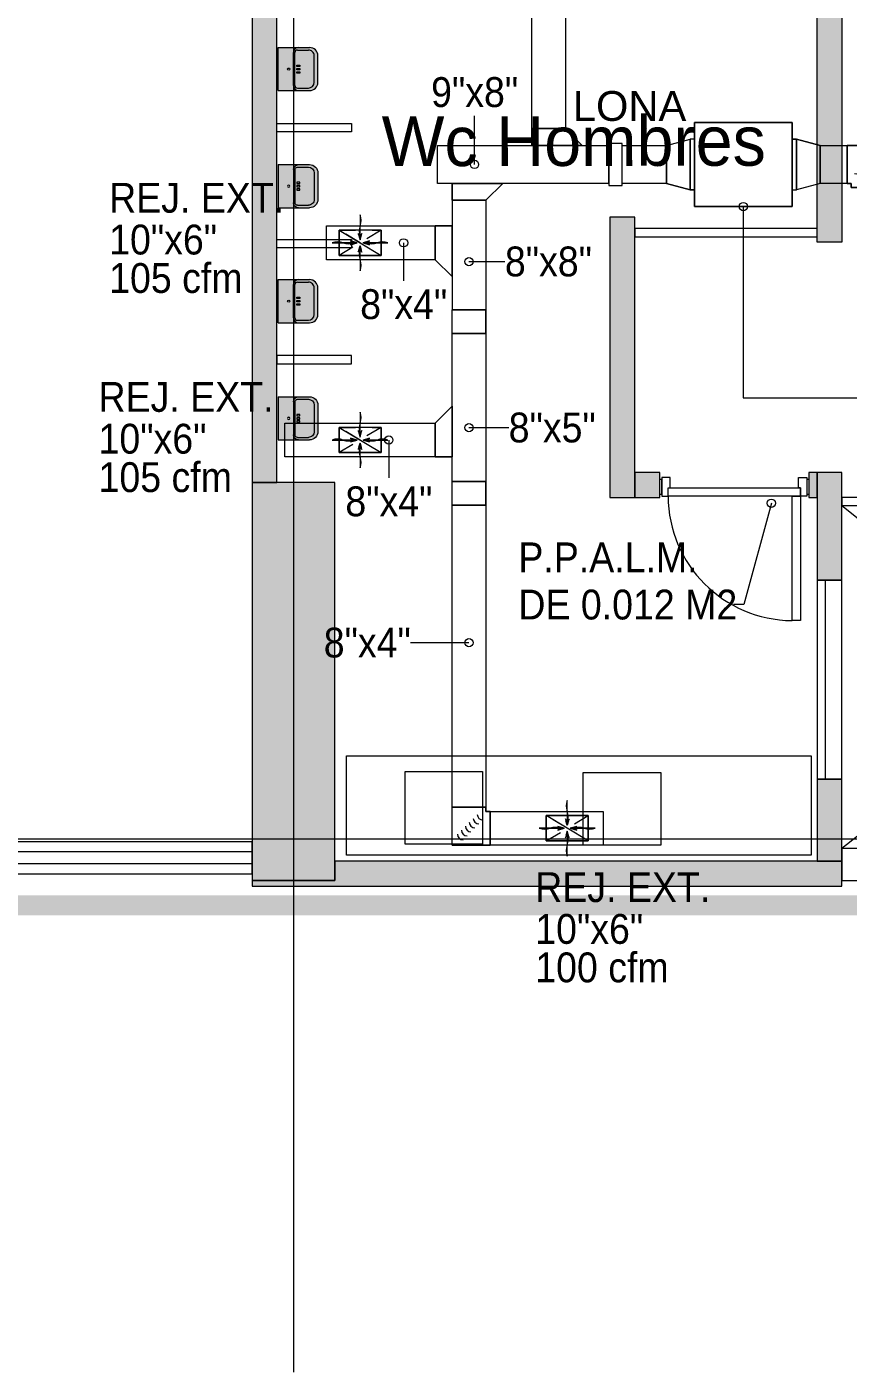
# Model space of a CAD drawing. Header units: metres. Extents: x 31.9 to 125.9, y -29 to 44.
# Drawn here: x 96.89 to 101.84, y -23.16 to -15.05 of the extents above; entities that cross this region are included whole.
import ezdxf
from ezdxf.enums import TextEntityAlignment as Align

# ---------------------------------------------------------------- set-up
doc = ezdxf.new("R2010")
doc.units = ezdxf.units.M
doc.linetypes.add('Hidden 1_5', pattern=[0.0022, 0.0015, -0.0007])
for name, color, linetype, lineweight in [('A-DETL-GENF', 7, 'Continuous', 9), ('A-GENM', 7, 'Continuous', 18), ('ARQ', 8, 'Continuous', 0), ('G-ANNO-TEXT', 7, 'Continuous', 9), ('M-EQPM', 7, 'Continuous', 18), ('M-EQPM-IDEN', 7, 'Continuous', 9), ('M-HVAC-CDFF-IDEN', 7, 'Continuous', 9), ('M-HVAC-DUCT', 7, 'Continuous', 18), ('M-HVAC-DUCT-ANNO', 7, 'Hidden 1_5', 18), ('M-HVAC-DUCT-IDEN', 7, 'Continuous', 9)]:
    doc.layers.add(name, color=color, linetype=linetype, lineweight=lineweight)
doc.layers.add('M-HVAC-CDFF', color=8, linetype='Continuous', lineweight=18, true_color=0x414141)
doc.styles.add('ROMAN', font='ROMANS', dxfattribs={"width": 1.2})
doc.styles.add('SansSerif', font='SANSS__.TTF', dxfattribs={"width": 0.9, "height": 0.18})
doc.styles.add('SansSerif_2', font='SANSS__.TTF', dxfattribs={"height": 0.18})

# ---------------------------------------------------------------- blocks, each defined once
blk = doc.blocks.new('Est etapa 3 torre')
at = {"layer": 'ARQ'}
h = blk.add_hatch(color=256, dxfattribs=at)
h.paths.add_polyline_path([(1123.5504, -5959.124), (1123.0504, -5959.124), (1123.0504, -5957.624), (1123.5504, -5957.624)])
h.paths.add_polyline_path([(1116.0504, -5959.124), (1115.5504, -5959.124), (1115.5504, -5957.624), (1116.0504, -5957.624)])
h.paths.add_polyline_path([(1139.548, -5959.124), (1139.048, -5959.124), (1139.048, -5957.624), (1139.548, -5957.624)])
h.paths.add_polyline_path([(1132.0504, -5959.124), (1131.5504, -5959.124), (1131.5504, -5957.624), (1132.0504, -5957.624)])
h.paths.add_polyline_path([(1140.048, -5967.6488), (1140.048, -5968.1488), (1138.548, -5968.1488), (1138.548, -5967.6488)])
h.paths.add_polyline_path([(1124.0504, -5967.6488), (1124.0504, -5968.1488), (1122.5504, -5968.1488), (1122.5504, -5967.6488)])
h.paths.add_polyline_path([(1131.0504, -5967.6488), (1131.0504, -5968.1488), (1132.5504, -5968.1488), (1132.5504, -5967.6488)])
h.paths.add_polyline_path([(1115.0504, -5967.6488), (1115.0504, -5968.1488), (1116.5504, -5968.1488), (1116.5504, -5967.6488)])
h.paths.add_polyline_path([(1140.048, -5975.6488), (1140.048, -5976.1488), (1138.548, -5976.1488), (1138.548, -5975.6488)])
h.paths.add_polyline_path([(1124.0504, -5975.6488), (1124.0504, -5976.1488), (1122.5504, -5976.1488), (1122.5504, -5975.6488)])
h.paths.add_polyline_path([(1131.0504, -5975.6488), (1131.0504, -5976.1488), (1132.5504, -5976.1488), (1132.5504, -5975.6488)])
h.paths.add_polyline_path([(1115.0504, -5975.6488), (1115.0504, -5976.1488), (1116.5504, -5976.1488), (1116.5504, -5975.6488)])
h.paths.add_polyline_path([(1140.048, -5985.7488), (1140.048, -5986.2488), (1138.548, -5986.2488), (1138.548, -5985.7488)])
h.paths.add_polyline_path([(1124.0504, -5985.7488), (1124.0504, -5986.2488), (1122.5504, -5986.2488), (1122.5504, -5985.7488)])
h.paths.add_polyline_path([(1131.0504, -5985.7488), (1131.0504, -5986.2488), (1132.5504, -5986.2488), (1132.5504, -5985.7488)])
h.paths.add_polyline_path([(1115.0504, -5985.7488), (1115.0504, -5986.2488), (1116.5504, -5986.2488), (1116.5504, -5985.7488)])
h.paths.add_polyline_path([(1140.048, -5993.7488), (1140.048, -5994.2488), (1138.548, -5994.2488), (1138.548, -5993.7488)])
h.paths.add_polyline_path([(1124.0504, -5993.7488), (1124.0504, -5994.2488), (1122.5504, -5994.2488), (1122.5504, -5993.7488)])
h.paths.add_polyline_path([(1131.0504, -5993.7488), (1131.0504, -5994.2488), (1132.5504, -5994.2488), (1132.5504, -5993.7488)])
h.paths.add_polyline_path([(1115.0504, -5993.7488), (1115.0504, -5994.2488), (1116.5504, -5994.2488), (1116.5504, -5993.7488)])
h.paths.add_polyline_path([(1132.0504, -6003.4264), (1131.5504, -6003.4264), (1131.5504, -6004.9218), (1132.0504, -6004.9218)])
h.paths.add_polyline_path([(1138.1528, -6003.4238), (1139.6528, -6003.4238), (1139.6528, -6003.9238), (1138.1528, -6003.9238)])
h.paths.add_polyline_path([(1116.0504, -6004.9241), (1116.0504, -6003.4241), (1115.5504, -6003.4241), (1115.5504, -6004.9241)])
h.paths.add_polyline_path([(1123.5504, -6004.9241), (1123.5504, -6003.4241), (1123.0504, -6003.4241), (1123.0504, -6004.9241)])
h.paths.add_polyline_path([(1139.048, -6011.9488), (1139.048, -6009.5488), (1139.548, -6009.5488), (1139.548, -6011.9488)])
h.paths.add_polyline_path([(1131.5504, -6009.5488), (1131.5504, -6011.9488), (1132.0504, -6011.9488), (1132.0504, -6009.5488)])
h.paths.add_polyline_path([(1123.0504, -6009.5488), (1123.0504, -6011.9488), (1123.5504, -6011.9488), (1123.5504, -6009.5488)])
h.paths.add_polyline_path([(1116.0504, -6009.5488), (1116.0504, -6011.9488), (1115.5504, -6011.9488), (1115.5504, -6009.5488)])
for p, q in [((1123.3004, -5955.3542), (1123.3004, -6014.9141)), ((1113.5308, -6011.6988), (1145.3332, -6011.6988))]:
    blk.add_line(p, q, dxfattribs=at)
blk.add_lwpolyline([(1123.0504, -6009.5488), (1123.0504, -6011.9488), (1123.5504, -6011.9488), (1123.5504, -6009.5488)], close=True, dxfattribs=at)
blk = doc.blocks.new('P8P1P161')
at = {"layer": 'ARQ'}
h = blk.add_hatch(color=256, dxfattribs=at)
h.dxf.hatch_style = 1
h.paths.add_polyline_path([(-0.13, 0), (0.13, 0), (0.13, -0.08), (-0.13, -0.08)])
h.paths.add_polyline_path([(-0.0063, -0.0641, 1), (0.0063, -0.0641, 1)], flags=16)
h.paths.add_polyline_path([(-0.13, -0.08), (0.13, -0.08), (0.13, -0.1233, 0.414214), (0.1, -0.0933), (-0.1, -0.0933, 0.414214), (-0.13, -0.1233)])
h.paths.add_polyline_path([(-0.1, -0.0933), (0.1, -0.0933, -0.414214), (0.13, -0.1233), (0.13, -0.19, -0.414214), (0.08, -0.24), (-0.08, -0.24, -0.414214), (-0.13, -0.19), (-0.13, -0.1233, -0.414214)])
h.paths.add_polyline_path([(-0.1, -0.1014, 0.414214), (-0.1149, -0.1163), (-0.1149, -0.1829, 0.414214), (-0.08, -0.2178), (0.08, -0.2178, 0.414214), (0.1149, -0.1829), (0.1149, -0.1163, 0.414214), (0.1, -0.1014)], flags=16)
h.paths.add_polyline_path([(-0.024, -0.1136), (-0.024, -0.1304), (-0.016, -0.1304), (-0.016, -0.1136)], flags=0)
h.paths.add_polyline_path([(-0.004, -0.1136), (-0.004, -0.1304), (0.004, -0.1304), (0.004, -0.1136)], flags=0)
h.paths.add_polyline_path([(0.016, -0.1136), (0.016, -0.1304), (0.024, -0.1304), (0.024, -0.1136)], flags=0)
h.paths.add_polyline_path([(-0.1149, -0.1163, -0.414214), (-0.1, -0.1014), (0.1, -0.1014, -0.414214), (0.1149, -0.1163), (0.1149, -0.1829, -0.414214), (0.08, -0.2178), (-0.08, -0.2178, -0.414214), (-0.1149, -0.1829)], flags=0)
h = blk.add_hatch(color=256, dxfattribs=at)
h.dxf.hatch_style = 1
h.paths.add_polyline_path([(-0.1149, -0.1163), (-0.1149, -0.1829, 0.414214), (-0.08, -0.2178), (0.08, -0.2178, 0.414214), (0.1149, -0.1829), (0.1149, -0.1163, 0.414214), (0.1, -0.1014), (-0.1, -0.1014, 0.414214)])
h.paths.add_polyline_path([(0.024, -0.1304), (0.016, -0.1304), (0.016, -0.1136), (0.024, -0.1136)], flags=16)
h.paths.add_polyline_path([(0.004, -0.1304), (-0.004, -0.1304), (-0.004, -0.1136), (0.004, -0.1136)], flags=16)
h.paths.add_polyline_path([(-0.016, -0.1304), (-0.024, -0.1304), (-0.024, -0.1136), (-0.016, -0.1136)], flags=16)
for p, q in [((-0.13, 0), (0.13, 0)), ((-0.13, 0), (-0.13, -0.1233)), ((0.13, 0), (0.13, -0.1233)), ((-0.13, -0.1233), (-0.13, -0.19)), ((-0.1149, -0.1163), (-0.1149, -0.1829)), ((-0.1, -0.0933), (0.1, -0.0933)), ((-0.1, -0.1014), (0.1, -0.1014)), ((-0.024, -0.1304), (-0.024, -0.1136)), ((-0.024, -0.1136), (-0.016, -0.1136)), ((-0.016, -0.1304), (-0.024, -0.1304)), ((-0.016, -0.1136), (-0.016, -0.1304)), ((-0.004, -0.1136), (0.004, -0.1136)), ((-0.004, -0.1304), (-0.004, -0.1136)), ((0.004, -0.1304), (-0.004, -0.1304)), ((0.004, -0.1136), (0.004, -0.1304)), ((0.016, -0.1304), (0.016, -0.1136)), ((0.016, -0.1136), (0.024, -0.1136)), ((0.024, -0.1304), (0.016, -0.1304)), ((0.024, -0.1136), (0.024, -0.1304)), ((0.1149, -0.1163), (0.1149, -0.1829)), ((0.13, -0.1233), (0.13, -0.19)), ((-0.08, -0.2178), (0.08, -0.2178)), ((-0.08, -0.24), (0.08, -0.24))]:
    blk.add_line(p, q, dxfattribs=at)
blk.add_circle((0, -0.0641), 0.00632, dxfattribs=at)
for centre, radius, start, end in [((-0.1, -0.1233), 0.03, 90, 180), ((-0.1, -0.1163), 0.0149, 90, 180), ((0.1, -0.1233), 0.03, 0, 90), ((0.1, -0.1163), 0.0149, 0, 90), ((-0.08, -0.19), 0.05, 180, 270), ((-0.08, -0.1829), 0.0349, 180, 270), ((0.08, -0.1829), 0.0349, 270, 0), ((0.08, -0.19), 0.05, 270, 0)]:
    blk.add_arc(centre, radius, start, end, dxfattribs=at)
at = {"layer": 'ARQ', "style": 'ROMAN', "width": 1.2}
for tag, flags, p in [('CODIN', 3, (0.0177, -0.6472)), ('CODIN0', 1, (-0.032, -0.9754))]:
    blk.add_attdef(tag, text='', height=0.21, dxfattribs=dict(at, flags=flags)).set_placement(p, align=Align.MIDDLE)
blk = doc.blocks.new('P6-7-8')
at = {"layer": 'ARQ', "ltscale": 0.03}
h = blk.add_hatch(color=256, dxfattribs=at)
h.dxf.hatch_style = 1
h.paths.add_polyline_path([(129.3866, -2853.8558), (129.3866, -2854.0058), (129.7348, -2854.0058), (129.7348, -2853.8558)])
h.paths.add_polyline_path([(129.7348, -2853.8558), (129.8848, -2853.8558), (129.8848, -2855.2067), (129.7348, -2855.2067)])
h.paths.add_polyline_path([(132.4463, -2855.3568), (132.4463, -2855.2067), (129.3866, -2855.2064), (129.3866, -2855.3564)])
h.paths.add_polyline_path([(129.0366, -2859.9805), (129.0366, -2855.3558), (128.8866, -2855.3558), (128.8866, -2859.6151), (128.8866, -2859.9805)])
h.paths.add_polyline_path([(132.4462, -2858.5312), (132.2962, -2858.5312), (132.2962, -2855.3568), (132.4462, -2855.3568)])
h.paths.add_polyline_path([(131.046, -2858.3812), (131.0462, -2860.0708), (131.3462, -2860.0708), (131.3462, -2859.9205), (131.1971, -2859.9207), (131.196, -2858.3812)])
h.paths.add_polyline_path([(132.4462, -2859.9205), (132.2962, -2859.9205), (132.2962, -2860.5702), (132.4462, -2860.5702)])
h.paths.add_polyline_path([(132.2463, -2860.0708), (132.2962, -2860.0706), (132.2962, -2859.9205), (132.2463, -2859.9207)])
h.paths.add_polyline_path([(128.8866, -2862.4152), (132.4463, -2862.4152), (132.4463, -2862.2651), (129.3866, -2862.2651), (129.3866, -2862.3806), (128.8866, -2862.3806)])
h.paths.add_polyline_path([(132.2962, -2861.7703), (132.2962, -2862.2651), (132.4463, -2862.2651), (132.4463, -2861.7703)])
h.paths.add_polyline_path([(135.762, -2859.9205), (135.762, -2860.0705), (135.1955, -2860.0705), (135.1955, -2862.4352), (135.0455, -2862.4352), (135.0455, -2859.9205)])
h.paths.add_polyline_path([(138.3144, -2859.9205), (138.3144, -2860.0705), (137.8866, -2860.0705), (137.8866, -2859.9806), (137.3866, -2859.9806), (137.3866, -2860.0705), (136.962, -2860.0705), (136.962, -2859.9205)])
h.paths.add_polyline_path([(135.1955, -2862.4352), (142.2381, -2862.4352), (142.2381, -2862.2825), (135.1955, -2862.2825)])
h.paths.add_polyline_path([(140.5135, -2859.9206), (140.5135, -2860.0706), (139.5144, -2860.0706), (139.5144, -2859.9206)])
h.paths.add_polyline_path([(139.9389, -2862.2825), (140.089, -2862.2825), (140.089, -2860.0706), (139.939, -2860.0706), (139.939, -2860.0686), (139.9389, -2862.2825), (139.9389, -2862.2825)])
h.paths.add_polyline_path([(141.7135, -2859.9206), (141.7135, -2860.0706), (142.2381, -2860.0706), (142.2381, -2862.4352), (142.3882, -2862.4352), (142.3882, -2859.9206)])
h.paths.add_polyline_path([(145.3842, -2862.2806), (149.1854, -2862.2806), (149.1854, -2862.4306), (145.3842, -2862.4306)])
h.paths.add_polyline_path([(144.8341, -2862.4306), (144.8341, -2859.9806), (144.8842, -2859.9806), (144.8842, -2862.3806), (145.3842, -2862.3806), (145.3842, -2862.4306)])
h.paths.add_polyline_path([(148.6195, -2860.7769), (148.6195, -2862.2806), (148.4694, -2862.2806), (148.4694, -2860.7769)])
h.paths.add_polyline_path([(148.6195, -2860.7769), (149.0353, -2860.7769), (149.0353, -2860.9269), (148.6195, -2860.927)])
h.paths.add_polyline_path([(149.1854, -2860.7769), (149.1854, -2862.2806), (149.0354, -2862.2806), (149.0353, -2860.7769)])
h.paths.add_polyline_path([(146.0333, -2858.4611), (149.0353, -2858.461), (149.0353, -2858.6111), (146.0333, -2858.6112)])
h.paths.add_polyline_path([(146.4926, -2857.5198), (146.4926, -2858.461), (146.6427, -2858.461), (146.6427, -2857.5198)])
h.paths.add_polyline_path([(144.8327, -2856.359), (144.8341, -2859.9806), (144.9842, -2859.9806), (144.9828, -2856.359)])
h.paths.add_polyline_path([(145.127, -2858.4611), (144.9836, -2858.4611), (144.9836, -2858.6112), (145.127, -2858.6112)])
h.paths.add_polyline_path([(146.4926, -2856.369), (149.0353, -2856.369), (149.0353, -2856.519), (146.4926, -2856.519)])
h.paths.add_polyline_path([(149.1854, -2856.369), (149.1854, -2857.5723), (149.0354, -2857.5723), (149.0353, -2856.369)])
h.paths.add_polyline_path([(146.4926, -2852.6021), (146.4926, -2854.1615), (146.6427, -2854.1615), (146.6426, -2852.6021)])
h.paths.add_polyline_path([(148.5879, -2852.6043), (146.4926, -2852.6004), (146.4926, -2852.4504), (148.5887, -2852.4545)])
h.paths.add_polyline_path([(148.8053, -2851.006), (140.3375, -2851.0061), (140.3375, -2851.1561), (148.8053, -2851.156)])
h.paths.add_polyline_path([(140.3375, -2853.8568), (140.3379, -2851.1561), (140.4879, -2851.1561), (140.4875, -2853.8567)])
at = {"layer": 'ARQ'}
for p, q in [((132.4463, -2860.1206), (135.0455, -2862.1877)), ((135.0455, -2860.1206), (132.4463, -2862.1877))]:
    blk.add_line(p, q, dxfattribs=at)
at = {"layer": 'ARQ', "ltscale": 5, "const_width": 0.1199}
blk.add_lwpolyline([(117.593, -2808.0556), (149.1854, -2808.0556), (149.1854, -2862.5306), (117.593, -2862.5306)], close=True, dxfattribs=at)
at = {"layer": 'ARQ'}
for points in [[(129.0366, -2859.9805), (129.0366, -2855.3558), (128.8866, -2855.3558), (128.8866, -2859.6151), (128.8866, -2859.6151), (128.8866, -2859.6151), (128.8866, -2859.9805), (128.8866, -2859.9805)], [(132.4462, -2858.5312), (132.2962, -2858.5312), (132.2962, -2855.3568), (132.4462, -2855.3568)], [(129.4865, -2857.8159), (129.4865, -2857.8659), (129.0365, -2857.8659), (129.0365, -2857.8159)], [(131.046, -2858.3812), (131.0462, -2860.0708), (131.1962, -2860.0708), (131.196, -2858.3812)], [(132.2962, -2858.4994), (132.2962, -2858.4494), (131.196, -2858.4494), (131.196, -2858.4994)], [(129.4865, -2858.5159), (129.4865, -2858.5659), (129.0365, -2858.5659), (129.0365, -2858.5159)], [(129.4865, -2859.2659), (129.4865, -2859.2159), (129.0365, -2859.2159), (129.0365, -2859.2659)], [(131.1962, -2860.0708), (131.3462, -2860.0706), (131.3462, -2859.9205), (131.1962, -2859.9207)], [(132.2463, -2860.0708), (132.2962, -2860.0706), (132.2962, -2859.9205), (132.2463, -2859.9207)], [(132.4462, -2859.9205), (132.2962, -2859.9205), (132.2962, -2860.5702), (132.4462, -2860.5702)], [(132.1956, -2860.013), (132.1956, -2860.0637), (131.397, -2860.0637), (131.397, -2860.013)], [(132.1449, -2860.0634), (132.1956, -2860.0634), (132.1956, -2860.8133), (132.1449, -2860.8133)], [(135.0455, -2860.1206), (135.0455, -2860.0706), (132.4463, -2860.0706), (132.4463, -2860.1206)], [(132.4463, -2860.5702), (132.2962, -2860.5702), (132.2962, -2861.7703), (132.4463, -2861.7703)], [(132.3462, -2860.5702), (132.2962, -2860.5702), (132.2962, -2861.7703), (132.3462, -2861.7703)], [(132.2609, -2862.2294), (129.4567, -2862.2294), (129.4567, -2861.6294), (132.2609, -2861.6294)], [(130.2767, -2861.7247), (130.2767, -2862.1625), (129.8096, -2862.1625), (129.8096, -2861.7247)], [(131.3525, -2861.7298), (131.3525, -2862.1677), (130.8854, -2862.1677), (130.8854, -2861.7298)], [(132.2962, -2861.7703), (132.2962, -2862.2651), (132.4463, -2862.2651), (132.4463, -2861.7703)], [(128.8866, -2862.3402), (128.8866, -2862.1473), (121.8863, -2862.1473), (121.8863, -2862.3402)], [(121.8863, -2862.2063), (128.8866, -2862.2063), (128.8866, -2862.2812), (121.8863, -2862.2812)], [(135.0455, -2862.3806), (135.0455, -2862.1877), (132.4463, -2862.1877), (132.4463, -2862.3806)], [(128.8866, -2862.4152), (132.4463, -2862.4152), (132.4463, -2862.2651), (129.3866, -2862.2651), (129.3866, -2862.3806), (128.8866, -2862.3806)]]:
    blk.add_lwpolyline(points, close=True, dxfattribs=at)
for points in [[(131.4097, -2860.013), (131.4097, -2859.9512), (131.359, -2859.9512), (131.359, -2860.0637), (131.397, -2860.0637), (131.397, -2860.013), (131.4097, -2860.013)], [(132.1829, -2860.013), (132.1829, -2859.9512), (132.2336, -2859.9512), (132.2336, -2860.0637), (132.1956, -2860.0637), (132.1956, -2860.013), (132.1829, -2860.013)], [(131.3463, -2860.051), (131.359, -2860.051), (131.359, -2859.9639), (131.3463, -2859.9639)], [(132.2463, -2859.9639), (132.2336, -2859.9639), (132.2336, -2860.051), (132.2463, -2860.051)]]:
    blk.add_lwpolyline(points, dxfattribs=at)
blk.add_arc((132.1507, -2860.0598), 0.7538, 180.29297, 269.55501, dxfattribs=at)
blk.add_blockref('Est etapa 3 torre', (-994.1638, 3149.5683), dxfattribs=at)
at = {"layer": 'ARQ', "extrusion": (0, 0, -1), "xscale": -1, "zscale": -1}
for p, rotation in [((-129.0432, -2857.4877), 269.9999834825436), ((-129.0432, -2857.4877), 269.9999834825435), ((-129.0432, -2858.8877), 269.9999834825435)]:
    blk.add_blockref('P8P1P161', p, dxfattribs=dict(at, rotation=rotation))
at = {"layer": 'ARQ', "extrusion": (0, 0, -1), "zscale": -1}
for p, rotation in [((-129.0432, -2858.1941), 270.0000165174564), ((-129.0432, -2858.1941), 270.0000165174565), ((-129.0432, -2859.5941), 270.0000165174564)]:
    blk.add_blockref('P8P1P161', p, dxfattribs=dict(at, rotation=rotation))
at = {"layer": 'ARQ'}
blk.add_text('Wc Hombres', height=0.3, rotation=0.06686, dxfattribs=at).set_placement((129.6689, -2858.0731))
blk = doc.blocks.new('Cabinet Fan-BCF-1 - BCF-106-1705074-NIVEL 08')
at = {"layer": 'M-EQPM', "color": 1, "true_color": 0xff0000}
for p, q in [((58.5114, -15.6271), (57.9208, -15.6271)), ((57.9208, -15.6271), (57.9208, -16.1351)), ((57.9208, -16.1351), (57.9208, -15.6271)), ((57.9208, -15.6271), (58.5114, -15.6271)), ((58.5114, -16.1351), (58.5114, -15.6271)), ((58.5114, -15.6271), (58.5114, -16.1351)), ((57.8954, -16.0335), (57.8954, -15.7287)), ((57.8954, -15.7287), (57.8954, -16.0335)), ((57.9208, -15.7287), (57.8954, -15.7287)), ((57.9208, -15.7287), (57.8954, -15.7287)), ((57.9208, -16.0335), (57.9208, -15.7287)), ((57.9208, -15.7287), (57.9208, -16.0335)), ((58.5114, -15.7287), (58.5114, -16.0335)), ((58.5114, -16.0335), (58.5114, -15.7287)), ((58.5368, -15.7287), (58.5114, -15.7287)), ((58.5114, -15.7287), (58.5368, -15.7287)), ((58.5368, -15.7287), (58.5368, -16.0335)), ((58.5368, -16.0335), (58.5368, -15.7287)), ((57.8954, -16.0335), (57.9208, -16.0335)), ((57.9208, -16.0335), (57.8954, -16.0335)), ((58.5114, -16.0335), (58.5368, -16.0335)), ((58.5114, -16.0335), (58.5368, -16.0335)), ((57.9208, -16.1351), (58.5114, -16.1351)), ((58.5114, -16.1351), (57.9208, -16.1351))]:
    blk.add_line(p, q, dxfattribs=at)
blk = doc.blocks.new('REJILLA EXTRACCION - 10_x6_-1975830-NIVEL 08')
at = {"layer": 'A-DETL-GENF', "lineweight": 18, "true_color": 0x00ff00}
for points in [[(0, 0.1028), (0.0051, 0.1243), (0.0051, 0.1465), (0, 0.168)], [(0, 0.0375), (0, 0.1028), (-0.0051, 0.0812), (-0.0051, 0.0591)], [(-0.1683, 0), (-0.103, 0), (-0.1246, 0.0051), (-0.1467, 0.0051), (-0.1562, 0.0029)], [(-0.0572, -0.0112), (-0.0183, 0), (-0.0572, 0.0113), (-0.0378, 0)], [(0, 0.018), (0.0113, 0.057), (0, 0.0375), (-0.0112, 0.057)], [(0.0572, -0.0112), (0.0378, 0), (0.0572, 0.0113), (0.0183, 0)], [(0.103, 0), (0.1683, 0), (0.1467, 0.0051), (0.1246, 0.0051)], [(-0.0815, -0.0051), (-0.0593, -0.0051), (-0.0378, 0), (-0.103, 0)], [(-0.0112, -0.057), (0, -0.0375), (0.0113, -0.057), (0, -0.018)], [(0, -0.1028), (0, -0.0375), (-0.0051, -0.0591), (-0.0051, -0.0812)], [(0.0593, -0.0051), (0.0815, -0.0051), (0.103, 0), (0.0378, 0)], [(0, -0.168), (0.0051, -0.1465), (0.0051, -0.1243), (0, -0.1028)]]:
    blk.add_hatch(color=3, dxfattribs=at).paths.add_polyline_path(points)
at = {"layer": 'A-DETL-GENF', "color": 3, "true_color": 0x00ff00}
for p, q in [((0, 0.168), (0, 0.1028)), ((0, 0.0375), (0, 0.1028)), ((-0.0183, 0), (-0.0572, 0.0113)), ((-0.0572, 0.0113), (-0.0378, 0)), ((-0.0378, 0), (-0.0572, -0.0112)), ((-0.0572, -0.0112), (-0.0183, 0)), ((-0.0183, 0), (-0.0443, 0.0075)), ((-0.0443, -0.0075), (-0.0183, 0)), ((0, 0.0375), (-0.0112, 0.057)), ((-0.0112, 0.057), (0, 0.018)), ((-0.0075, 0.044), (0, 0.018)), ((0, 0.018), (0.0113, 0.057)), ((0.0113, 0.057), (0, 0.0375)), ((0, 0.018), (0.0075, 0.044)), ((0.0572, 0.0113), (0.0183, 0)), ((0.0183, 0), (0.0443, 0.0075)), ((0.0443, -0.0075), (0.0183, 0)), ((0.0183, 0), (0.0572, -0.0112)), ((0.0378, 0), (0.0572, 0.0113)), ((0.0572, -0.0112), (0.0378, 0)), ((-0.1683, 0), (-0.103, 0)), ((-0.0378, 0), (-0.103, 0)), ((0, -0.018), (-0.0112, -0.057)), ((-0.0112, -0.057), (0, -0.0375)), ((-0.0075, -0.044), (0, -0.018)), ((0, -0.018), (0.0075, -0.044)), ((0.0113, -0.057), (0, -0.018)), ((0, -0.1028), (0, -0.0375)), ((0, -0.0375), (0.0113, -0.057)), ((0.103, 0), (0.0378, 0)), ((0.103, 0), (0.1683, 0)), ((0, -0.1028), (0, -0.168))]:
    blk.add_line(p, q, dxfattribs=at)
for centre, start, end in [((-0.0903, 0.1354), 340.13049, 19.86951), ((0.0903, 0.0701), 160.13049, 199.86951), ((-0.1356, -0.0903), 70.13049, 109.86951), ((0.1356, -0.0903), 70.13049, 109.86951), ((-0.0704, 0.0903), 250.13049, 289.86951), ((0.0903, -0.0701), 160.13049, 199.86951), ((0.0704, 0.0903), 250.13049, 289.86951), ((-0.0903, -0.1354), 340.13049, 19.86951)]:
    blk.add_arc(centre, 0.096, start, end, dxfattribs=at)
at = {"layer": 'M-HVAC-CDFF', "color": 3, "true_color": 0x00ff00}
for p, q in [((0.127, 0.0762), (-0.127, 0.0762)), ((-0.127, 0.0762), (-0.127, -0.0762)), ((-0.127, 0.0762), (0.127, -0.0762)), ((0.127, -0.0762), (0.127, 0.0762)), ((-0.127, -0.0762), (0.127, -0.0762))]:
    blk.add_line(p, q, dxfattribs=at)
blk = doc.blocks.new('M_Rectangular Transition - Angle - 30 LAMINA-1975978-NIVEL 08')
at = {"layer": 'M-HVAC-DUCT', "color": 3, "true_color": 0x00ff00}
for p, q in [((57.7532, -15.7668), (57.8954, -15.7287)), ((57.7532, -15.7668), (57.8954, -15.7287)), ((57.8954, -16.0335), (57.8954, -15.7287)), ((57.8954, -15.7287), (57.8954, -16.0335)), ((57.7532, -15.7668), (57.7532, -15.9954)), ((57.7532, -15.9954), (57.7532, -15.7668)), ((57.7532, -15.9954), (57.8954, -16.0335)), ((57.8954, -16.0335), (57.7532, -15.9954))]:
    blk.add_line(p, q, dxfattribs=at)
blk = doc.blocks.new('Rectangular Tap - ZAPATA - ZAPATA FIBRA DE VIDRIO-1976395-NIVEL 08')
at = {"layer": 'M-HVAC-DUCT', "color": 3, "true_color": 0x00ff00}
for p, q in [((56.3574, -17.4413), (56.459, -17.3397)), ((56.3574, -17.4413), (56.459, -17.3397)), ((56.459, -17.3397), (56.459, -17.6445)), ((56.459, -17.6445), (56.459, -17.3397)), ((56.3574, -17.4413), (56.3574, -17.6445)), ((56.3574, -17.6445), (56.3574, -17.4413)), ((56.459, -17.6445), (56.3574, -17.6445)), ((56.3574, -17.6445), (56.459, -17.6445))]:
    blk.add_line(p, q, dxfattribs=at)
blk = doc.blocks.new('Rectangular Tap - ZAPATA - ZAPATA FIBRA DE VIDRIO-1976697-NIVEL 08')
at = {"layer": 'M-HVAC-DUCT', "color": 3, "true_color": 0x00ff00}
for p, q in [((56.939, -15.6652), (57.1422, -15.6652)), ((56.939, -15.6652), (56.939, -15.7668)), ((56.939, -15.7668), (56.939, -15.6652)), ((57.1422, -15.6652), (56.939, -15.6652)), ((57.2438, -15.7668), (57.1422, -15.6652)), ((57.2438, -15.7668), (57.1422, -15.6652)), ((56.939, -15.7668), (57.2438, -15.7668)), ((57.2438, -15.7668), (56.939, -15.7668))]:
    blk.add_line(p, q, dxfattribs=at)
blk = doc.blocks.new('M_Rectangular Takeoff - LAMINA-1976854-NIVEL 08')
at = {"layer": 'M-HVAC-DUCT', "color": 3, "true_color": 0x00ff00}
for p, q in [((56.0303, -17.4667), (55.7763, -17.4667)), ((55.7763, -17.4667), (55.7763, -17.6191)), ((55.7763, -17.4667), (55.7763, -17.6191)), ((56.0303, -17.4667), (55.7763, -17.4667)), ((55.7763, -17.4667), (55.7763, -17.6191)), ((56.0303, -17.4667), (55.7763, -17.4667)), ((56.0303, -17.6191), (56.0303, -17.4667)), ((56.0303, -17.6191), (56.0303, -17.4667)), ((56.0303, -17.6191), (56.0303, -17.4667)), ((55.7763, -17.6191), (56.0303, -17.6191)), ((55.7763, -17.6191), (56.0303, -17.6191)), ((55.7763, -17.6191), (56.0303, -17.6191))]:
    blk.add_line(p, q, dxfattribs=at)
blk = doc.blocks.new('M_Rectangular Takeoff - LAMINA-1980375-NIVEL 08')
at = {"layer": 'M-HVAC-DUCT', "color": 3, "true_color": 0x00ff00}
for p, q in [((56.0303, -16.2776), (55.7763, -16.2776)), ((55.7763, -16.2776), (55.7763, -16.43)), ((55.7763, -16.2776), (55.7763, -16.43)), ((56.0303, -16.2776), (55.7763, -16.2776)), ((55.7763, -16.2776), (55.7763, -16.43)), ((56.0303, -16.2776), (55.7763, -16.2776)), ((56.0303, -16.43), (56.0303, -16.2776)), ((56.0303, -16.43), (56.0303, -16.2776)), ((56.0303, -16.43), (56.0303, -16.2776)), ((55.7763, -16.43), (56.0303, -16.43)), ((55.7763, -16.43), (56.0303, -16.43)), ((55.7763, -16.43), (56.0303, -16.43))]:
    blk.add_line(p, q, dxfattribs=at)
blk = doc.blocks.new('Rectangular Elbow - Mitered - Single Thickness Vanes - LAMINA-V195-NIVEL 08')
at = {"layer": 'A-GENM', "color": 3, "true_color": 0x00ff00}
for centre in [(59.0223, -15.8407), (59.0223, -15.8407), (58.9415, -15.9215), (58.9415, -15.9215), (58.9684, -15.8946), (58.9684, -15.8946), (58.9953, -15.8676), (58.9953, -15.8676), (58.8876, -15.9754), (58.8876, -15.9754), (58.9145, -15.9485), (58.9145, -15.9485)]:
    blk.add_arc(centre, 0.0381, 360, 90, dxfattribs=at)
at = {"layer": 'M-HVAC-DUCT', "color": 3, "true_color": 0x00ff00}
for p, q in [((59.0962, -15.7668), (58.8422, -15.7668)), ((58.8422, -15.7668), (58.8422, -15.9954)), ((58.8422, -15.9954), (58.8422, -15.7668)), ((58.8422, -15.7668), (59.0962, -15.7668)), ((59.0962, -15.7668), (59.0962, -16.0208)), ((59.0962, -15.7668), (59.0962, -16.0208)), ((58.8676, -15.9954), (58.8422, -15.9954)), ((58.8422, -15.9954), (58.8676, -15.9954)), ((58.8676, -16.0208), (58.8676, -15.9954)), ((58.8676, -15.9954), (58.8676, -16.0208)), ((58.8676, -16.0208), (59.0962, -16.0208)), ((59.0962, -16.0208), (58.8676, -16.0208))]:
    blk.add_line(p, q, dxfattribs=at)
blk = doc.blocks.new('M_Rectangular Transition - Angle - 30 LAMINA-V196-NIVEL 08')
at = {"layer": 'M-HVAC-DUCT', "color": 3, "true_color": 0x00ff00}
for p, q in [((58.679, -15.7668), (58.5368, -15.7287)), ((58.5368, -15.7287), (58.679, -15.7668)), ((58.5368, -15.7287), (58.5368, -16.0335)), ((58.5368, -16.0335), (58.5368, -15.7287)), ((58.679, -15.9954), (58.679, -15.7668)), ((58.679, -15.7668), (58.679, -15.9954)), ((58.679, -15.9954), (58.5368, -16.0335)), ((58.679, -15.9954), (58.5368, -16.0335))]:
    blk.add_line(p, q, dxfattribs=at)
blk = doc.blocks.new('Rectangular Tap - ZAPATA - ZAPATA FIBRA DE VIDRIO-2714224-NIVEL 08')
at = {"layer": 'M-HVAC-DUCT', "color": 3, "true_color": 0x00ff00}
for p, q in [((56.3574, -16.2522), (56.3574, -16.4554)), ((56.3574, -16.2522), (56.459, -16.2522)), ((56.459, -16.2522), (56.3574, -16.2522)), ((56.3574, -16.4554), (56.3574, -16.2522)), ((56.459, -16.2522), (56.459, -16.557)), ((56.459, -16.557), (56.459, -16.2522)), ((56.459, -16.557), (56.3574, -16.4554)), ((56.459, -16.557), (56.3574, -16.4554))]:
    blk.add_line(p, q, dxfattribs=at)
blk = doc.blocks.new('Rectangular Tap - ZAPATA - ZAPATA FIBRA DE VIDRIO-2714261-NIVEL 08')
at = {"layer": 'M-HVAC-DUCT', "color": 3, "true_color": 0x00ff00}
for p, q in [((56.459, -15.9954), (56.7638, -15.9954)), ((56.459, -16.097), (56.459, -15.9954)), ((56.7638, -15.9954), (56.459, -15.9954)), ((56.459, -15.9954), (56.459, -16.097)), ((56.7638, -15.9954), (56.6622, -16.097)), ((56.7638, -15.9954), (56.6622, -16.097)), ((56.459, -16.097), (56.6622, -16.097)), ((56.6622, -16.097), (56.459, -16.097))]:
    blk.add_line(p, q, dxfattribs=at)
blk = doc.blocks.new('M_Rectangular Transition - Angle - 30 LAMINA-2714249-NIVEL 08')
at = {"layer": 'M-HVAC-DUCT', "color": 3, "true_color": 0x00ff00}
for p, q in [((0, 0.1016), (0, -0.1016)), ((0, 0.1016), (0.1422, 0.1016)), ((0, 0.1016), (0.1422, 0.1016)), ((0, -0.1016), (0, 0.1016)), ((0.1422, -0.1016), (0.1422, 0.1016)), ((0.1422, 0.1016), (0.1422, -0.1016)), ((0, -0.1016), (0.1422, -0.1016)), ((0.1422, -0.1016), (0, -0.1016))]:
    blk.add_line(p, q, dxfattribs=at)
blk = doc.blocks.new('Lona - Standard-2720916-NIVEL 08')
at = {"layer": 'M-HVAC-DUCT', "color": 30, "true_color": 0xff8000}
for p, q in [((57.4844, -15.7541), (57.4044, -15.7541)), ((57.4044, -15.7541), (57.4044, -16.0081)), ((57.4844, -16.0081), (57.4844, -15.7541)), ((57.4044, -16.0081), (57.4844, -16.0081))]:
    blk.add_line(p, q, dxfattribs=at)
blk = doc.blocks.new('REJILLA EXTRACCION - 10_x6_-V201-NIVEL 08')
at = {"layer": 'A-DETL-GENF', "lineweight": 18, "true_color": 0x00ff00}
for points in [[(0, 0.168), (0, 0.1028), (0.0051, 0.1243), (0.0051, 0.1465)], [(0, 0.1028), (-0.0051, 0.0812), (-0.0051, 0.0591), (0, 0.0375)], [(-0.1246, 0.0051), (-0.1467, 0.0051), (-0.1683, 0), (-0.103, 0)], [(-0.0378, 0), (-0.103, 0), (-0.0815, -0.0051), (-0.0593, -0.0051)], [(-0.0572, 0.0113), (-0.0378, 0), (-0.0572, -0.0112), (-0.0183, 0)], [(0.0113, 0.057), (0, 0.0375), (-0.0112, 0.057), (0, 0.018)], [(0.0572, 0.0113), (0.0183, 0), (0.0572, -0.0112), (0.0378, 0)], [(0.103, 0), (0.0378, 0), (0.0593, -0.0051), (0.0815, -0.0051)], [(0.1467, 0.0051), (0.1246, 0.0051), (0.103, 0), (0.1683, 0)], [(0, -0.018), (-0.0112, -0.057), (0, -0.0375), (0.0113, -0.057)], [(0, -0.0375), (-0.0051, -0.0591), (-0.0051, -0.0812), (0, -0.1028)], [(0, -0.1028), (0, -0.168), (0.0051, -0.1465), (0.0051, -0.1243)]]:
    blk.add_hatch(color=3, dxfattribs=at).paths.add_polyline_path(points)
at = {"layer": 'A-DETL-GENF', "color": 3, "true_color": 0x00ff00}
for p, q in [((0, 0.168), (0, 0.1028)), ((0, 0.0375), (0, 0.1028)), ((-0.0183, 0), (-0.0572, 0.0113)), ((-0.0572, 0.0113), (-0.0378, 0)), ((-0.0378, 0), (-0.0572, -0.0112)), ((-0.0572, -0.0112), (-0.0183, 0)), ((-0.0183, 0), (-0.0443, 0.0075)), ((-0.0443, -0.0075), (-0.0183, 0)), ((0, 0.0375), (-0.0112, 0.057)), ((-0.0112, 0.057), (0, 0.018)), ((-0.0075, 0.044), (0, 0.018)), ((0, 0.018), (0.0113, 0.057)), ((0.0113, 0.057), (0, 0.0375)), ((0, 0.018), (0.0075, 0.044)), ((0.0572, 0.0113), (0.0183, 0)), ((0.0183, 0), (0.0443, 0.0075)), ((0.0443, -0.0075), (0.0183, 0)), ((0.0183, 0), (0.0572, -0.0112)), ((0.0378, 0), (0.0572, 0.0113)), ((0.0572, -0.0112), (0.0378, 0)), ((-0.1683, 0), (-0.103, 0)), ((-0.0378, 0), (-0.103, 0)), ((0, -0.018), (-0.0112, -0.057)), ((-0.0112, -0.057), (0, -0.0375)), ((-0.0075, -0.044), (0, -0.018)), ((0, -0.018), (0.0075, -0.044)), ((0.0113, -0.057), (0, -0.018)), ((0, -0.1028), (0, -0.0375)), ((0, -0.0375), (0.0113, -0.057)), ((0.103, 0), (0.0378, 0)), ((0.103, 0), (0.1683, 0)), ((0, -0.1028), (0, -0.168))]:
    blk.add_line(p, q, dxfattribs=at)
for centre, start, end in [((-0.0903, 0.1354), 340.13049, 19.86951), ((0.0903, 0.0701), 160.13049, 199.86951), ((-0.1356, -0.0903), 70.13049, 109.86951), ((0.1356, -0.0903), 70.13049, 109.86951), ((-0.0704, 0.0903), 250.13049, 289.86951), ((0.0903, -0.0701), 160.13049, 199.86951), ((0.0704, 0.0903), 250.13049, 289.86951), ((-0.0903, -0.1354), 340.13049, 19.86951)]:
    blk.add_arc(centre, 0.096, start, end, dxfattribs=at)
at = {"layer": 'M-HVAC-CDFF', "color": 3, "true_color": 0x00ff00}
for p, q in [((0.127, 0.0762), (-0.127, 0.0762)), ((-0.127, 0.0762), (-0.127, -0.0762)), ((-0.127, 0.0762), (0.127, -0.0762)), ((0.127, -0.0762), (0.127, 0.0762)), ((-0.127, -0.0762), (0.127, -0.0762))]:
    blk.add_line(p, q, dxfattribs=at)
blk = doc.blocks.new('M_Rectangular Takeoff - LAMINA-V202-NIVEL 08')
at = {"layer": 'M-HVAC-DUCT', "color": 3, "true_color": 0x00ff00}
for p, q in [((57.2803, -19.8082), (57.0263, -19.8082)), ((57.0263, -19.8082), (57.0263, -19.9606)), ((57.2803, -19.8082), (57.0263, -19.8082)), ((57.0263, -19.8082), (57.0263, -19.9606)), ((57.0263, -19.9606), (57.0263, -19.8082)), ((57.0263, -19.8082), (57.2803, -19.8082)), ((57.2803, -19.9606), (57.2803, -19.8082)), ((57.2803, -19.9606), (57.2803, -19.8082)), ((57.2803, -19.8082), (57.2803, -19.9606)), ((57.0263, -19.9606), (57.2803, -19.9606)), ((57.0263, -19.9606), (57.2803, -19.9606)), ((57.2803, -19.9606), (57.0263, -19.9606))]:
    blk.add_line(p, q, dxfattribs=at)
blk = doc.blocks.new('Rectangular Elbow - Mitered - Single Thickness Vanes - LAMINA-V203-NIVEL 08')
at = {"layer": 'A-GENM', "color": 3, "true_color": 0x00ff00}
for centre in [(56.5726, -19.8724), (56.5726, -19.8724), (56.5965, -19.8485), (56.5965, -19.8485), (56.6205, -19.8245), (56.6205, -19.8245), (56.6444, -19.8006), (56.6444, -19.8006), (56.5247, -19.9203), (56.5247, -19.9203), (56.5486, -19.8964), (56.5486, -19.8964)]:
    blk.add_arc(centre, 0.0339, 180, 270, dxfattribs=at)
at = {"layer": 'M-HVAC-DUCT', "color": 3, "true_color": 0x00ff00}
for p, q in [((56.6622, -19.7574), (56.459, -19.7574)), ((56.459, -19.7574), (56.6622, -19.7574)), ((56.459, -19.986), (56.459, -19.7574)), ((56.459, -19.986), (56.459, -19.7574)), ((56.6622, -19.7574), (56.6622, -19.7828)), ((56.6622, -19.7828), (56.6622, -19.7574)), ((56.6622, -19.7828), (56.6876, -19.7828)), ((56.6876, -19.7828), (56.6622, -19.7828)), ((56.6876, -19.986), (56.6876, -19.7828)), ((56.6876, -19.7828), (56.6876, -19.986)), ((56.459, -19.986), (56.6876, -19.986)), ((56.6876, -19.986), (56.459, -19.986))]:
    blk.add_line(p, q, dxfattribs=at)
blk = doc.blocks.new('M_Rectangular Transition - Angle - 10 LAMINA-1976268-NIVEL 08')
at = {"layer": 'M-HVAC-DUCT', "color": 3, "true_color": 0x00ff00}
for p, q in [((0, 0.1016), (0, -0.1016)), ((0, 0.1016), (0.1441, 0.1016)), ((0, 0.1016), (0.1441, 0.1016)), ((0, -0.1016), (0, 0.1016)), ((0.1441, -0.1016), (0.1441, 0.1016)), ((0.1441, 0.1016), (0.1441, -0.1016)), ((0, -0.1016), (0.1441, -0.1016)), ((0.1441, -0.1016), (0, -0.1016))]:
    blk.add_line(p, q, dxfattribs=at)

msp = doc.modelspace()

# ---------------------------------------------------------------- linework, layer by layer
at = {"layer": 'G-ANNO-TEXT'}
for p, q in [((101.3808, -17.9241), (101.2151, -18.5351)), ((101.2151, -18.5351), (101.1518, -18.5351))]:
    msp.add_line(p, q, dxfattribs=at)
msp.add_circle((101.3808, -17.9241), 0.025, dxfattribs=at)
at = {"layer": 'M-EQPM-IDEN'}
for p, q in [((101.2115, -16.1351), (101.2115, -17.2887)), ((101.2115, -17.2887), (102.0227, -17.2887))]:
    msp.add_line(p, q, dxfattribs=at)
msp.add_circle((101.2115, -16.1351), 0.025, dxfattribs=at)
at = {"layer": 'M-HVAC-DUCT', "color": 3, "true_color": 0x00ff00}
for p, q in [((99.9344, -15.6652), (99.9344, -14.0915)), ((100.1376, -14.0915), (100.1376, -15.6652)), ((99.9344, -15.6652), (100.1376, -15.6652)), ((99.3664, -15.9954), (99.3664, -15.7668)), ((99.3664, -15.7668), (100.3998, -15.7668)), ((100.3998, -15.9954), (100.3998, -15.7668)), ((100.4798, -15.9954), (100.4798, -15.7668)), ((100.4798, -15.7668), (100.7486, -15.7668)), ((100.7486, -15.9954), (100.7486, -15.7668)), ((101.6743, -15.9954), (101.6743, -15.7668)), ((101.6743, -15.7668), (101.8375, -15.7668)), ((101.8375, -15.9954), (101.8375, -15.7668)), ((100.3998, -15.9954), (99.3664, -15.9954)), ((100.7486, -15.9954), (100.4798, -15.9954)), ((101.8375, -15.9954), (101.6743, -15.9954)), ((99.4544, -16.097), (99.6576, -16.097)), ((99.6576, -16.097), (99.4544, -16.097)), ((99.4544, -16.097), (99.4544, -16.7578)), ((99.6576, -16.097), (99.6576, -16.7578)), ((98.6951, -16.4554), (98.6951, -16.2522)), ((98.6951, -16.2522), (99.3528, -16.2522)), ((98.7717, -16.43), (98.7717, -16.2776)), ((99.0257, -16.2776), (98.7717, -16.2776)), ((99.0257, -16.2776), (99.0257, -16.43)), ((99.3528, -16.4554), (99.3528, -16.2522)), ((99.3528, -16.4554), (98.6951, -16.4554)), ((99.0257, -16.43), (98.7717, -16.43)), ((99.4544, -16.7578), (99.6576, -16.7578)), ((99.6576, -16.7578), (99.4544, -16.7578)), ((99.6576, -16.9), (99.4544, -16.9)), ((99.4544, -17.7926), (99.4544, -16.9)), ((99.6576, -16.9), (99.6576, -17.7926)), ((98.4451, -17.6445), (98.4451, -17.4413)), ((98.4451, -17.4413), (99.3528, -17.4413)), ((99.3528, -17.6445), (99.3528, -17.4413)), ((98.7717, -17.6191), (98.7717, -17.4667)), ((99.0257, -17.4667), (98.7717, -17.4667)), ((99.0257, -17.4667), (99.0257, -17.6191)), ((99.3528, -17.6445), (98.4451, -17.6445)), ((99.0257, -17.6191), (98.7717, -17.6191)), ((99.6576, -17.7926), (99.4544, -17.7926)), ((99.4544, -17.9366), (99.6576, -17.9366)), ((99.4544, -19.7574), (99.4544, -17.9366)), ((99.6576, -17.9366), (99.6576, -19.7574)), ((99.4544, -19.7574), (99.6576, -19.7574)), ((99.683, -19.7828), (99.683, -19.986)), ((99.683, -19.7828), (100.366, -19.7828)), ((100.366, -19.7828), (100.366, -19.986)), ((100.2757, -19.8082), (100.0217, -19.8082)), ((100.0217, -19.8082), (100.0217, -19.9606)), ((100.2757, -19.9606), (100.2757, -19.8082)), ((100.366, -19.986), (99.683, -19.986)), ((100.2757, -19.9606), (100.0217, -19.9606))]:
    msp.add_line(p, q, dxfattribs=at)
at = {"layer": 'M-HVAC-DUCT-ANNO', "color": 3, "true_color": 0x00ff00}
for p, q in [((98.7717, -16.43), (98.7717, -16.2776)), ((98.7717, -16.2776), (99.0257, -16.2776)), ((99.0257, -16.2776), (98.7717, -16.43)), ((98.8987, -16.3538), (98.7717, -16.2776)), ((99.0257, -16.2776), (99.0257, -16.43)), ((99.0257, -16.43), (98.7717, -16.43)), ((98.7717, -17.6191), (98.7717, -17.4667)), ((98.7717, -17.4667), (99.0257, -17.4667)), ((99.0257, -17.4667), (98.7717, -17.6191)), ((98.8987, -17.5429), (98.7717, -17.4667)), ((99.0257, -17.4667), (99.0257, -17.6191)), ((99.0257, -17.6191), (98.7717, -17.6191)), ((100.0217, -19.8082), (100.2757, -19.8082)), ((100.0217, -19.9606), (100.0217, -19.8082)), ((100.0217, -19.9606), (100.2757, -19.8082)), ((100.1487, -19.8844), (100.0217, -19.8082)), ((100.2757, -19.8082), (100.2757, -19.9606)), ((100.2757, -19.9606), (100.0217, -19.9606))]:
    msp.add_line(p, q, dxfattribs=at)
at = {"layer": 'M-HVAC-DUCT-IDEN'}
for p, q in [((99.5892, -15.8811), (99.5892, -15.588)), ((99.1611, -16.3538), (99.1611, -16.582)), ((99.556, -16.467), (99.7726, -16.467)), ((99.556, -17.4684), (99.7956, -17.4684)), ((99.0717, -17.5429), (99.0717, -17.7711)), ((99.556, -18.7653), (99.2032, -18.7653))]:
    msp.add_line(p, q, dxfattribs=at)
for centre in [(99.5892, -15.8811), (99.1611, -16.3538), (99.556, -16.467), (99.0717, -17.5429), (99.556, -17.4684), (99.556, -18.7653)]:
    msp.add_circle(centre, 0.025, dxfattribs=at)

# ---------------------------------------------------------------- block references
at = {"layer": 'ARQ', "linetype": 'Continuous'}
msp.add_blockref('P6-7-8', (-30.6394, 2842.1819), dxfattribs=at)
at = {"layer": 'M-EQPM', "color": 1, "true_color": 0xff0000}
msp.add_blockref('Cabinet Fan-BCF-1 - BCF-106-1705074-NIVEL 08', (42.9954, 0), dxfattribs=at)
at = {"layer": 'M-HVAC-CDFF', "color": 3, "true_color": 0x00ff00}
for name, p, rotation in [('REJILLA EXTRACCION - 10_x6_-1975830-NIVEL 08', (98.8987, -16.3538), 1.633365160294388e-05), ('REJILLA EXTRACCION - 10_x6_-1975830-NIVEL 08', (98.8987, -17.5429), 1.633365160294388e-05), ('REJILLA EXTRACCION - 10_x6_-V201-NIVEL 08', (100.1487, -19.8844), 180.0000163559501)]:
    msp.add_blockref(name, p, dxfattribs=dict(at, rotation=rotation))
at = {"layer": 'M-HVAC-DUCT', "color": 3, "true_color": 0x00ff00}
for name in ['Rectangular Tap - ZAPATA - ZAPATA FIBRA DE VIDRIO-1976697-NIVEL 08', 'M_Rectangular Transition - Angle - 30 LAMINA-1975978-NIVEL 08', 'M_Rectangular Transition - Angle - 30 LAMINA-V196-NIVEL 08', 'Rectangular Elbow - Mitered - Single Thickness Vanes - LAMINA-V195-NIVEL 08', 'Rectangular Tap - ZAPATA - ZAPATA FIBRA DE VIDRIO-2714261-NIVEL 08', 'M_Rectangular Takeoff - LAMINA-1980375-NIVEL 08', 'Rectangular Tap - ZAPATA - ZAPATA FIBRA DE VIDRIO-2714224-NIVEL 08', 'Rectangular Tap - ZAPATA - ZAPATA FIBRA DE VIDRIO-1976395-NIVEL 08', 'M_Rectangular Takeoff - LAMINA-1976854-NIVEL 08', 'Rectangular Elbow - Mitered - Single Thickness Vanes - LAMINA-V203-NIVEL 08', 'M_Rectangular Takeoff - LAMINA-V202-NIVEL 08']:
    msp.add_blockref(name, (42.9954, 0), dxfattribs=at)
at = {"layer": 'M-HVAC-DUCT', "color": 30, "true_color": 0xff8000}
msp.add_blockref('Lona - Standard-2720916-NIVEL 08', (42.9954, 0), dxfattribs=at)
at = {"layer": 'M-HVAC-DUCT', "color": 3, "true_color": 0x00ff00, "rotation": 90}
for name, p in [('M_Rectangular Transition - Angle - 30 LAMINA-2714249-NIVEL 08', (99.556, -16.9)), ('M_Rectangular Transition - Angle - 10 LAMINA-1976268-NIVEL 08', (99.556, -17.9366))]:
    msp.add_blockref(name, p, dxfattribs=at)

# ---------------------------------------------------------------- texts
at = {"layer": 'G-ANNO-TEXT', "char_height": 0.18, "attachment_point": 1, "style": 'SansSerif'}
for s, insert, width in [('P.P.A.L.M.', (99.854, -18.1607), 1.277088), ('DE 0.012 M2', (99.854, -18.4451), 1.572911)]:
    msp.add_mtext(s, dxfattribs=dict(at, insert=insert, width=width))
at = {"layer": 'M-HVAC-CDFF-IDEN', "char_height": 0.18, "attachment_point": 1, "style": 'SansSerif'}
for s, insert, width in [('REJ. EXT.', (97.3844, -15.992), 1.255443), ('10"x6"', (97.3844, -16.244), 0.77924), ('105 cfm', (97.3844, -16.4759), 0.95962), ('REJ. EXT.', (97.3204, -17.1929), 1.255443), ('10"x6"', (97.3204, -17.4449), 0.77924), ('105 cfm', (97.3204, -17.6768), 0.95962), ('REJ. EXT.', (99.9558, -20.1493), 1.255443), ('10"x6"', (99.9558, -20.4013), 0.77924), ('100 cfm', (99.9558, -20.6332), 0.95962)]:
    msp.add_mtext(s, dxfattribs=dict(at, insert=insert, width=width))
at = {"layer": 'M-HVAC-DUCT-IDEN', "char_height": 0.18, "attachment_point": 1}
for s, insert, width, style in [('9"x8"', (99.3273, -15.3545), 0.627721, 'SansSerif'), ('LONA', (100.1826, -15.4383), 0.817721, 'SansSerif_2'), ('8"x8"', (99.7726, -16.376), 0.627721, 'SansSerif'), ('8"x4"', (98.8992, -16.6335), 0.627721, 'SansSerif'), ('8"x5"', (99.7956, -17.3774), 0.627721, 'SansSerif'), ('8"x4"', (98.8098, -17.8226), 0.627721, 'SansSerif'), ('8"x4"', (98.6794, -18.6743), 0.627721, 'SansSerif')]:
    msp.add_mtext(s, dxfattribs=dict(at, insert=insert, width=width, style=style))

doc.saveas('drawing.dxf')
